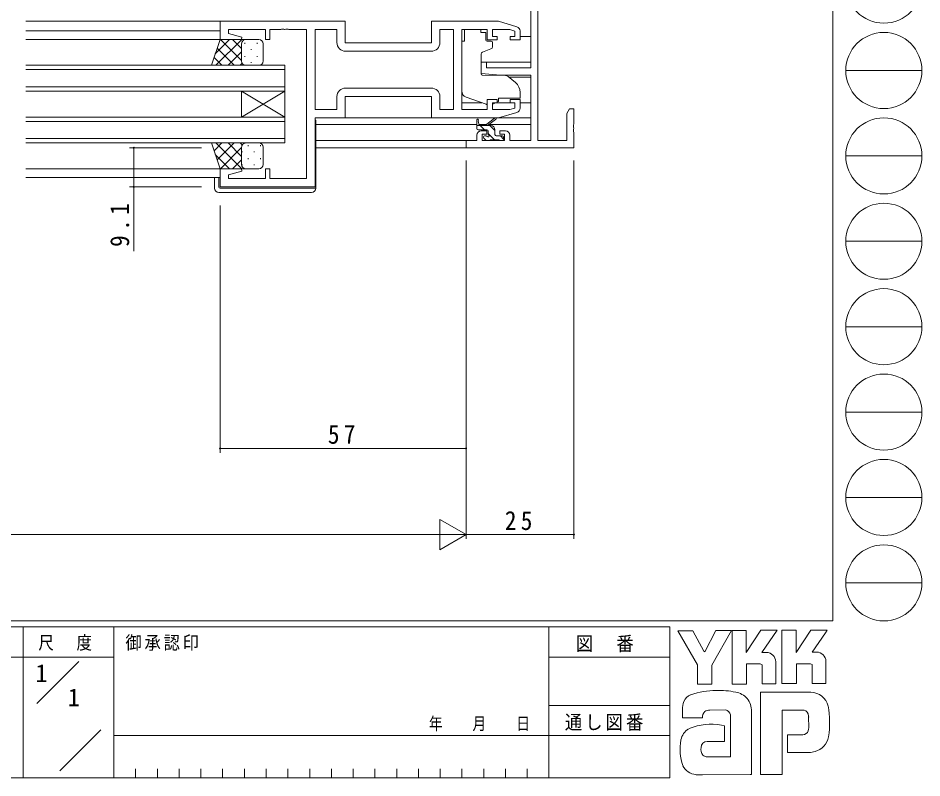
# Model space of a CAD drawing. Units: millimetres on the paper. Extents: x -397 to 397, y -282 to 282.
# Drawn here: x 187.3 to 396.7, y -282.1 to -105.9 of the extents above; entities that cross this region are included whole.
import ezdxf
from ezdxf.enums import TextEntityAlignment as Align

# ---------------------------------------------------------------- set-up
doc = ezdxf.new("R2010")
doc.units = ezdxf.units.MM
for name, color, linetype, lineweight in [('0-1_YKK_ZWAK', 7, 'Continuous', 18), ('0-3_YKK_11', 7, 'Continuous', 18), ('0-4_YKK_12', 2, 'Continuous', 18), ('0-5_YKK_13', 4, 'Continuous', 18), ('0-6_YKK_D', 6, 'Continuous', 18)]:
    doc.layers.add(name, color=color, linetype=linetype, lineweight=lineweight)
doc.layers.add('0-2_USER1', color=7, linetype='Continuous')
doc.styles.add('ＭＳ ゴシック', font='')
doc.styles.get('ＭＳ ゴシック').set_extended_font_data('MS Gothic')

msp = doc.modelspace()

# ---------------------------------------------------------------- linework, layer by layer
at = {"layer": '0-1_YKK_ZWAK'}
for p, q in [((376.092, 279.312), (376.092, -245.688)), ((379.068, -118.092), (396.708, -118.092)), ((379.068, -137.888), (396.708, -137.888)), ((379.068, -157.684), (396.708, -157.684)), ((379.068, -177.48), (396.708, -177.48)), ((379.068, -197.276), (396.708, -197.276)), ((379.068, -217.072), (396.708, -217.072)), ((379.068, -236.868), (396.708, -236.868)), ((376.092, -245.688), (-393.908, -245.688)), ((338.292, -247.088), (-393.908, -247.088)), ((188.492, -247.088), (188.492, -282.088)), ((209.492, -247.088), (209.492, -282.088)), ((310.291, -247.088), (310.291, -282.088)), ((338.292, -247.088), (338.292, -282.088)), ((340.129, -247.994), (343.642, -247.994)), ((344.724, -255.886), (340.129, -247.994)), ((348.928, -247.885), (346.372, -252.859)), ((352.751, -260.319), (352.751, -247.912)), ((364.266, -247.804), (367.537, -247.804)), ((364.266, -260.211), (364.266, -247.804)), ((370.969, -247.804), (374.753, -247.804)), ((374.375, -248.453), (371.253, -252.913)), ((374.753, -247.804), (374.375, -248.453)), ((360.671, -252.994), (359.632, -252.994)), ((372.292, -252.913), (371.253, -252.913)), ((189.476, -254.087), (121.292, -254.087)), ((189.476, -254.087), (209.492, -254.087)), ((191.662, -264.824), (201.355, -255.13)), ((310.291, -254.088), (338.292, -254.088)), ((362.833, -255.156), (362.833, -260.238)), ((374.456, -255.156), (374.456, -260.184)), ((359.266, -255.67), (356.076, -255.67)), ((367.672, -255.643), (367.672, -260.211)), ((370.861, -255.643), (367.672, -255.643)), ((371.294, -255.805), (370.861, -255.643)), ((371.294, -260.184), (371.294, -255.805)), ((367.672, -260.211), (364.266, -260.211)), ((371.294, -260.133), (371.344, -260.184)), ((374.456, -260.184), (371.294, -260.184)), ((370.915, -262.184), (359.32, -262.184)), ((359.32, -262.184), (359.32, -281.294)), ((310.291, -265.287), (338.292, -265.287)), ((341.21, -268.158), (341.21, -266.229)), ((351.238, -266.293), (347.54, -266.363)), ((352.319, -277.159), (352.319, -267.428)), ((357.211, -266.671), (357.211, -281.267)), ((364.347, -266.347), (368.996, -266.347)), ((364.347, -281.294), (364.347, -266.347)), ((370.465, -267.844), (370.483, -270.478)), ((345.859, -268.158), (341.21, -268.158)), ((196.964, -280.433), (206.488, -270.909)), ((365.563, -272.077), (365.563, -276.212)), ((369.104, -272.077), (365.563, -272.077)), ((209.492, -272.288), (310.291, -272.288)), ((338.292, -272.287), (310.291, -272.287)), ((350.967, -273.618), (346.973, -273.622)), ((365.563, -276.212), (370.888, -276.212)), ((370.888, -276.212), (371.969, -275.969)), ((346.697, -277.159), (352.319, -277.159)), ((351.886, -277.159), (352.238, -277.159)), ((352.319, -277.157), (352.32, -277.159)), ((214.532, -279.988), (214.532, -282.088)), ((219.572, -279.988), (219.572, -282.088)), ((224.612, -279.988), (224.612, -282.088)), ((229.652, -279.988), (229.652, -282.088)), ((234.692, -279.988), (234.692, -282.088)), ((239.732, -279.988), (239.732, -282.088)), ((244.772, -279.988), (244.772, -282.088)), ((249.812, -279.988), (249.812, -282.088)), ((254.852, -279.988), (254.852, -282.088)), ((259.892, -279.988), (259.892, -282.088)), ((264.932, -279.988), (264.932, -282.088)), ((269.972, -279.988), (269.972, -282.088)), ((275.012, -279.988), (275.012, -282.088)), ((280.052, -279.988), (280.052, -282.088)), ((285.092, -279.988), (285.092, -282.088)), ((290.132, -279.988), (290.132, -282.088)), ((295.172, -279.988), (295.172, -282.088)), ((300.211, -279.988), (300.211, -282.088)), ((305.251, -279.988), (305.251, -282.088)), ((-393.908, -282.088), (338.292, -282.088)), ((345.859, -281.348), (344.372, -281.348)), ((356.887, -281.321), (345.859, -281.348)), ((357.211, -281.267), (356.887, -281.321))]:
    msp.add_line(p, q, dxfattribs=at)
for points in [[(343.642, -247.994), (346.156, -252.697), (346.372, -252.859)], [(348.928, -247.885), (352.554, -247.885), (348.021, -255.913)], [(352.751, -247.912), (355.968, -247.912), (355.968, -253.011), (359.347, -247.858)], [(359.347, -247.858), (363.172, -247.858), (359.632, -252.994)], [(367.537, -247.804), (367.537, -252.996), (370.969, -247.804)], [(348.021, -255.913), (348.021, -260.346), (344.724, -260.346), (344.724, -255.886)], [(356.076, -255.67), (356.076, -260.319), (352.751, -260.319)], [(362.833, -260.238), (359.698, -260.238), (359.698, -255.832), (359.266, -255.67)], [(350.265, -269.861), (350.967, -270.023), (350.967, -273.618)], [(359.32, -281.294), (363.563, -281.294), (364.347, -281.294)]]:
    msp.add_lwpolyline(points, dxfattribs=at)
for centre in [(387.888, -98.296), (387.888, -118.092), (387.888, -137.888), (387.888, -157.684), (387.888, -177.48), (387.888, -197.276), (387.888, -217.072), (387.888, -236.868)]:
    msp.add_circle(centre, 8.82, dxfattribs=at)
for centre, radius, start, end in [((360.671, -255.157), 2.163, 0.00166, 89.99604), ((372.292, -255.075), 2.163, 0.00166, 89.99604), ((343.898, -265.143), 2.444, 109.02127, 161.51264), ((349.014, -279.489), 17.68, 89.89165, 109.30848), ((349.533, -282.551), 20.748, 78.7801, 91.46938), ((352.822, -266.584), 4.449, 40.66422, 80.31694), ((352.601, -266.573), 4.612, 358.78059, 38.76563), ((370.764, -266.528), 4.341, 14.44572, 87.08746), ((346.251, -266.253), 5.037, 158.41083, 179.71775), ((354.458, -269.275), 20.86, 350.99027, 10.67625), ((347.967, -268.095), 2.109, 138.46382, 181.71359), ((347.407, -268.058), 1.701, 85.50551, 126.78038), ((350.748, -267.842), 1.625, 14.7552, 72.44995), ((369.157, -267.567), 1.229, 16.43123, 96.91661), ((366.823, -268.295), 3.673, 4.93423, 17.03552), ((347.812, -282.942), 13.309, 79.38098, 112.05825), ((344.719, -274.015), 3.908, 121.82711, 169.08475), ((369.105, -270.771), 1.306, 269.95468, 342.90145), ((366.802, -270.129), 3.697, 343.6902, 354.75362), ((351.741, -275.482), 11.082, 168.76372, 199.80079), ((346.982, -275.067), 1.445, 90.33953, 178.03639), ((370.827, -271.833), 4.291, 285.44291, 349.90448), ((347.874, -275.416), 2.369, 171.08203, 216.71923), ((346.942, -275.653), 1.526, 230.9728, 260.75491), ((344.732, -277.53), 3.823, 207.31435, 263.59464)]:
    msp.add_arc(centre, radius, start, end, dxfattribs=at)
at = {"layer": '0-3_YKK_11'}
for p, q in [((306.092, -67.62), (306.092, -117.49)), ((307.722, -134.36), (307.722, -67.62)), ((234.092, -106.69), (234.092, -110.89)), ((263.092, -106.69), (234.092, -106.69)), ((263.092, -111.69), (263.092, -106.69)), ((283.092, -106.69), (283.092, -111.69)), ((298.592, -106.69), (283.092, -106.69)), ((302.879, -107.976), (298.592, -106.69)), ((236.022, -108.62), (244.592, -108.62)), ((236.022, -109.537), (236.022, -108.62)), ((244.592, -108.62), (244.592, -110.89)), ((245.592, -108.62), (248.134, -108.62)), ((245.592, -110.89), (245.592, -108.62)), ((248.134, -108.62), (248.317, -108.5)), ((248.317, -108.5), (248.867, -108.5)), ((248.867, -108.5), (249.05, -108.62)), ((249.05, -108.62), (249.134, -108.62)), ((249.134, -108.62), (249.317, -108.5)), ((249.317, -108.5), (249.867, -108.5)), ((249.867, -108.5), (250.05, -108.62)), ((250.05, -108.62), (254.092, -108.62)), ((254.092, -108.62), (254.092, -143.16)), ((256.092, -108.62), (256.092, -127.16)), ((261.162, -108.62), (256.092, -108.62)), ((261.162, -111.62), (261.162, -108.62)), ((285.022, -108.62), (285.022, -111.62)), ((288.162, -108.62), (285.022, -108.62)), ((288.162, -127.16), (288.162, -108.62)), ((290.092, -108.62), (295.992, -108.62)), ((290.092, -127.16), (290.092, -108.62)), ((295.992, -108.62), (295.992, -110.99)), ((297.192, -108.62), (301.197, -108.62)), ((297.192, -110.19), (297.192, -108.62)), ((301.197, -108.62), (302.392, -108.979)), ((234.092, -110.89), (239.052, -110.89)), ((239.121, -110.368), (236.022, -109.537)), ((239.052, -110.89), (239.121, -110.368)), ((244.592, -110.89), (245.592, -110.89)), ((295.992, -110.99), (298.292, -110.99)), ((298.292, -110.19), (297.192, -110.19)), ((298.292, -110.99), (298.292, -110.19)), ((301.292, -110.19), (301.292, -110.99)), ((302.392, -110.19), (301.292, -110.19)), ((301.292, -110.99), (303.592, -110.99)), ((302.392, -108.979), (302.392, -110.19)), ((303.592, -110.99), (303.592, -108.934)), ((283.092, -111.69), (263.092, -111.69)), ((283.022, -113.62), (263.162, -113.62)), ((294.592, -116.19), (294.592, -118.796)), ((295.792, -116.19), (294.592, -116.19)), ((295.792, -117.49), (295.792, -116.19)), ((294.592, -118.796), (299.092, -119.19)), ((306.092, -117.49), (295.792, -117.49)), ((299.092, -119.19), (306.092, -119.19)), ((306.092, -119.19), (306.092, -134.36)), ((263.162, -122.16), (283.022, -122.16)), ((263.162, -122.16), (283.022, -122.16)), ((261.162, -127.16), (261.162, -124.16)), ((263.092, -124.09), (283.092, -124.09)), ((263.092, -129.09), (263.092, -124.09)), ((283.092, -124.09), (283.092, -129.09)), ((285.022, -124.16), (285.022, -127.16)), ((295.992, -124.79), (295.992, -127.16)), ((298.292, -124.79), (295.992, -124.79)), ((297.192, -125.59), (298.292, -125.59)), ((297.192, -127.16), (297.192, -125.59)), ((298.292, -125.59), (298.292, -124.79)), ((301.292, -124.79), (301.292, -125.59)), ((303.592, -124.79), (301.292, -124.79)), ((301.292, -125.59), (302.392, -125.59)), ((302.392, -125.59), (302.392, -126.802)), ((303.592, -126.846), (303.592, -124.79)), ((256.092, -127.16), (261.162, -127.16)), ((285.022, -127.16), (288.162, -127.16)), ((295.992, -127.16), (290.092, -127.16)), ((301.197, -127.16), (297.192, -127.16)), ((302.392, -126.802), (301.197, -127.16)), ((315.092, -126.99), (314.462, -128.081)), ((316.092, -126.99), (315.092, -126.99)), ((316.092, -130.532), (316.092, -126.99)), ((256.092, -129.09), (263.092, -129.09)), ((256.092, -145.09), (256.092, -129.09)), ((283.092, -129.09), (298.592, -129.09)), ((298.592, -129.09), (302.879, -127.804)), ((314.462, -128.081), (314.462, -134.36)), ((315.972, -130.715), (316.092, -130.532)), ((315.972, -131.265), (315.972, -130.715)), ((316.092, -131.448), (315.972, -131.265)), ((315.972, -131.715), (316.092, -131.532)), ((315.972, -132.265), (315.972, -131.715)), ((316.092, -131.532), (316.092, -131.448)), ((293.592, -133.09), (293.592, -134.36)), ((295.892, -132.09), (294.592, -132.09)), ((294.792, -132.89), (295.892, -132.89)), ((294.792, -134.36), (294.792, -132.89)), ((295.892, -132.89), (295.892, -132.09)), ((298.892, -132.09), (298.892, -132.89)), ((300.192, -132.09), (298.892, -132.09)), ((298.892, -132.89), (299.992, -132.89)), ((299.992, -132.89), (299.992, -134.36)), ((301.192, -134.36), (301.192, -133.09)), ((316.092, -132.448), (315.972, -132.265)), ((316.092, -135.99), (316.092, -132.448)), ((291.092, -134.36), (291.092, -135.99)), ((293.592, -134.36), (291.092, -134.36)), ((291.092, -135.99), (316.092, -135.99)), ((299.992, -134.36), (294.792, -134.36)), ((306.092, -134.36), (301.192, -134.36)), ((314.462, -134.36), (307.722, -134.36)), ((234.092, -140.89), (234.092, -145.09)), ((239.052, -140.89), (234.092, -140.89)), ((236.022, -142.243), (239.121, -141.413)), ((236.022, -143.16), (236.022, -142.243)), ((239.121, -141.413), (239.052, -140.89)), ((244.592, -140.89), (244.592, -143.16)), ((245.592, -140.89), (244.592, -140.89)), ((245.592, -143.16), (245.592, -140.89)), ((244.592, -143.16), (236.022, -143.16)), ((254.092, -143.16), (245.592, -143.16)), ((234.092, -145.09), (256.092, -145.09))]:
    msp.add_line(p, q, dxfattribs=at)
for centre, radius, start, end in [((302.592, -108.934), 1, 359.99996, 73.30074), ((263.162, -111.62), 2, 180.00001, 269.99999), ((283.022, -111.62), 2, 270.00001, 359.99999), ((263.162, -124.16), 2, 90.00001, 179.99999), ((283.022, -124.16), 2, 0.00001, 89.99999), ((302.592, -126.846), 1, 286.69926, 0.00004), ((294.592, -133.09), 1, 90.00001, 179.99999), ((300.192, -133.09), 1, 0.00001, 89.99999)]:
    msp.add_arc(centre, radius, start, end, dxfattribs=at)
at = {"layer": '0-4_YKK_12'}
for p, q in [((189.092, -106.69), (234.592, -106.69)), ((189.092, -108.89), (234.092, -108.89)), ((189.092, -110.89), (234.592, -110.89)), ((303.592, -110.19), (306.092, -110.19)), ((189.092, -116.89), (249.092, -116.89)), ((249.092, -116.89), (249.092, -122.89)), ((294.592, -116.144), (306.092, -116.144)), ((249.092, -117.89), (189.092, -117.89)), ((301.024, -119.637), (306.092, -119.637)), ((189.092, -121.89), (249.092, -121.89)), ((249.092, -122.89), (189.092, -122.89)), ((249.092, -128.89), (239.092, -122.89)), ((249.092, -122.89), (239.092, -128.89)), ((239.092, -122.89), (239.092, -128.89)), ((249.092, -122.89), (249.092, -128.89)), ((290.092, -125.59), (294.777, -125.59)), ((297.492, -125.59), (302.092, -125.59)), ((303.592, -125.59), (306.092, -125.59)), ((189.092, -128.89), (249.092, -128.89)), ((249.092, -128.89), (249.092, -134.89)), ((249.092, -129.89), (189.092, -129.89)), ((256.292, -130.59), (293.592, -130.59)), ((294.043, -130.59), (295.848, -130.59)), ((296.442, -130.59), (306.092, -130.59)), ((189.092, -133.89), (249.092, -133.89)), ((249.092, -134.89), (189.092, -134.89)), ((291.392, -134.36), (256.292, -134.36)), ((256.292, -135.99), (291.392, -135.99)), ((189.092, -140.89), (234.592, -140.89)), ((189.092, -142.89), (234.092, -142.89))]:
    msp.add_line(p, q, dxfattribs=at)
at = {"layer": '0-5_YKK_13'}
for p, q in [((290.692, -108.62), (290.692, -109.29)), ((294.492, -108.62), (290.692, -108.62)), ((294.492, -108.62), (294.492, -109.29)), ((232.092, -116.89), (234.092, -110.89)), ((236.295, -110.89), (232.99, -114.195)), ((239.124, -110.89), (233.124, -116.89)), ((234.092, -110.89), (240.092, -110.89)), ((239.092, -115.81), (234.172, -110.89)), ((239.092, -112.982), (237, -110.89)), ((239.857, -110.918), (239.828, -110.89)), ((243.092, -110.89), (240.092, -110.89)), ((290.692, -110.29), (290.692, -109.29)), ((290.692, -111.29), (290.692, -110.29)), ((294.492, -109.29), (295.662, -109.29)), ((295.662, -110.29), (295.662, -109.29)), ((295.662, -110.29), (295.662, -110.99)), ((237.343, -116.89), (233.405, -112.952)), ((239.092, -111.89), (239.092, -115.89)), ((239.092, -111.89), (239.092, -115.89)), ((239.862, -111.71), (239.862, -111.91)), ((242.692, -111.71), (242.692, -111.91)), ((244.092, -115.89), (244.092, -111.89)), ((290.092, -122.845), (290.092, -111.29)), ((290.692, -111.29), (290.092, -111.29)), ((295.962, -111.29), (296.892, -111.29)), ((297.192, -111.59), (297.192, -112.64)), ((234.515, -116.89), (232.698, -115.073)), ((239.092, -113.75), (235.952, -116.89)), ((239.862, -114.74), (239.862, -114.94)), ((241.277, -113.125), (241.277, -113.325)), ((242.692, -114.74), (242.692, -114.94)), ((294.592, -114.287), (294.592, -118.893)), ((296.863, -113.11), (294.862, -113.838)), ((240.092, -116.89), (232.092, -116.89)), ((239.246, -116.424), (238.78, -116.89)), ((240.092, -116.89), (243.092, -116.89)), ((241.277, -116.155), (241.277, -116.355)), ((294.809, -119.192), (300.195, -119.239)), ((300.829, -119.473), (302.52, -120.892)), ((303.592, -123.19), (303.592, -124.49)), ((295.72, -125.931), (291.082, -124.256)), ((297.286, -125.896), (297.942, -125.59)), ((298.247, -125.448), (298.592, -125.287)), ((298.592, -124.49), (298.592, -124.79)), ((303.592, -124.49), (298.592, -124.49)), ((298.592, -124.79), (298.592, -125.287)), ((256.092, -129.59), (256.292, -129.59)), ((256.292, -129.59), (256.292, -145.09)), ((283.592, -129.09), (262.592, -129.09)), ((293.592, -131.56), (293.592, -129.561)), ((293.892, -129.734), (294.09, -130.86)), ((295.492, -130.86), (297.71, -129.178)), ((296.092, -130.86), (297.911, -129.459)), ((298.518, -129.09), (306.092, -129.09)), ((296.792, -130.86), (293.592, -130.86)), ((295.892, -131.86), (293.892, -131.86)), ((295.385, -131.86), (294.385, -130.86)), ((297.792, -132.022), (296.63, -130.86)), ((297.792, -132.96), (297.792, -131.86)), ((295.68, -134.272), (295.18, -133.772)), ((295.392, -133.26), (295.731, -133.26)), ((296.192, -132.799), (296.192, -132.16)), ((297.685, -134.16), (296.192, -132.667)), ((298.092, -133.26), (299.492, -133.26)), ((299.792, -134.022), (299.03, -133.26)), ((299.792, -133.56), (299.792, -134.06)), ((232.092, -134.89), (234.092, -140.89)), ((240.092, -134.89), (232.092, -134.89)), ((234.515, -134.89), (232.698, -136.707)), ((239.124, -140.89), (233.124, -134.89)), ((237.343, -134.89), (233.405, -138.829)), ((239.092, -135.97), (234.172, -140.89)), ((239.092, -138.03), (235.952, -134.89)), ((239.246, -135.356), (238.78, -134.89)), ((239.092, -139.89), (239.092, -135.89)), ((239.092, -139.89), (239.092, -135.89)), ((240.092, -134.89), (243.092, -134.89)), ((240.597, -135.625), (240.597, -135.425)), ((243.427, -135.625), (243.427, -135.425)), ((244.092, -135.89), (244.092, -139.89)), ((296.492, -134.36), (295.892, -134.36)), ((298.792, -134.16), (296.692, -134.16)), ((299.492, -134.36), (298.992, -134.36)), ((236.295, -140.89), (232.99, -137.585)), ((239.182, -137.04), (239.182, -136.84)), ((242.012, -137.04), (242.012, -136.84)), ((239.092, -138.798), (237, -140.89)), ((239.182, -140.07), (239.182, -139.87)), ((240.597, -138.655), (240.597, -138.455)), ((242.012, -140.07), (242.012, -139.87)), ((243.427, -138.655), (243.427, -138.455)), ((234.092, -140.89), (240.092, -140.89)), ((239.857, -140.862), (239.828, -140.89)), ((243.092, -140.89), (240.092, -140.89)), ((232.792, -145.39), (232.792, -142.89)), ((233.792, -142.89), (233.792, -145.09)), ((255.292, -146.39), (233.792, -146.39)), ((234.092, -145.39), (255.792, -145.39)), ((255.792, -145.39), (256.292, -145.39)), ((256.292, -145.09), (256.292, -145.39))]:
    msp.add_line(p, q, dxfattribs=at)
for centre, radius, start, end in [((240.092, -111.89), 1, 90.0001, 180.0001), ((240.092, -111.89), 1, 90.0001, 180.0001), ((243.092, -111.89), 1, 0.0001, 90.0001), ((295.962, -110.99), 0.3, 180, 270), ((296.692, -112.64), 0.5, 290, 360), ((296.892, -111.59), 0.3, 360, 90), ((295.092, -114.287), 0.5, 110, 180), ((240.092, -115.89), 1, 180.0001, 270.0001), ((240.092, -115.89), 1, 180.0001, 270.0001), ((243.092, -115.89), 1, 270.0001, 0.0001), ((294.892, -118.893), 0.3, 180, 269.5), ((300.186, -120.239), 1, 50, 89.5), ((300.592, -123.19), 3, 360, 50), ((291.592, -122.845), 1.5, 180, 250.14674), ((296.06, -124.99), 1, 250.14674, 266.11316), ((296.863, -124.99), 1, 289.20296, 295), ((293.792, -129.561), 0.2, 300, 180), ((297.892, -129.26), 0.2, 275.58289, 155.58289), ((293.892, -131.56), 0.3, 180, 270), ((295.892, -132.16), 0.3, 0, 90), ((296.792, -131.86), 1, 0, 90), ((295.392, -133.56), 0.3, 90, 225), ((295.731, -133.56), 0.3, 33.05573, 90), ((296.192, -133.26), 0.25, 213.05573, 56.94427), ((296.492, -132.799), 0.3, 180, 236.94427), ((298.092, -132.96), 0.3, 180, 270), ((299.492, -133.56), 0.3, 0, 90), ((240.092, -135.89), 1, 89.9999, 179.9999), ((240.092, -135.89), 1, 89.9999, 179.9999), ((243.092, -135.89), 1, 359.9999, 89.9999), ((295.892, -134.06), 0.3, 225, 270), ((296.492, -134.16), 0.2, 270, 0), ((298.992, -134.16), 0.2, 180, 270), ((299.492, -134.06), 0.3, 270, 0), ((240.092, -139.89), 1, 179.9999, 269.9999), ((240.092, -139.89), 1, 179.9999, 269.9999), ((243.092, -139.89), 1, 269.9999, 359.9999), ((233.792, -145.39), 1, 180, 270), ((234.092, -145.09), 0.3, 180, 270), ((255.292, -145.39), 1, 270, 360)]:
    msp.add_arc(centre, radius, start, end, dxfattribs=at)
at = {"layer": '0-6_YKK_D'}
for p, q in [((229.792, -135.99), (213.092, -135.99)), ((214.092, -135.99), (214.092, -145.09)), ((291.092, -138.99), (291.092, -226.688)), ((291.092, -138.99), (291.092, -226.688)), ((316.092, -138.99), (316.092, -226.688)), ((229.792, -145.09), (213.092, -145.09)), ((214.092, -145.09), (214.092, -159.99)), ((234.092, -149.39), (234.092, -206.688)), ((291.092, -149.39), (291.092, -206.688)), ((291.092, -205.688), (234.092, -205.688)), ((285.03, -222.188), (285.03, -229.188)), ((291.092, -225.688), (285.03, -222.188)), ((-41.908, -225.688), (284.092, -225.688)), ((291.092, -225.688), (278.967, -225.688)), ((291.092, -225.688), (285.03, -229.188)), ((291.092, -225.688), (316.092, -225.688))]:
    msp.add_line(p, q, dxfattribs=at)
for centre, start, end in [((214.092, -135.99), 90, 270), ((214.092, -135.99), 270, 90), ((214.092, -145.09), 90, 270), ((214.092, -145.09), 270, 90), ((234.092, -205.688), 0, 180), ((234.092, -205.688), 180, 0), ((291.092, -205.688), 0, 180), ((291.092, -205.688), 180, 0), ((316.092, -225.688), 0, 180), ((316.092, -225.688), 180, 0)]:
    msp.add_arc(centre, 0.106, start, end, dxfattribs=at)

# ---------------------------------------------------------------- texts
at = {"layer": '0-1_YKK_ZWAK', "attachment_point": 7, "style": 'ＭＳ ゴシック'}
for s, insert, char_height in [('\\T1.24;\\W0.85;尺\\~\\~度', (192.004, -252.625), 3.079), ('\\T1.17;\\W0.9;御承認印', (212.159, -252.62), 3.079), ('\\T1.17;\\W0.9;図\u3000番', (316.489, -252.95), 3.284), ('\\T1.28;\\W0.8;年\\~\\~\\~月\\~\\~\\~日', (282.468, -271.257), 2.903), ('\\T1.17;\\W0.9;通し図番', (313.971, -271.172), 3.284)]:
    msp.add_mtext(s, dxfattribs=dict(at, insert=insert, char_height=char_height))
at = {"layer": '0-2_USER1', "style": 'ＭＳ ゴシック'}
for p in [(191.292, -261.087), (198.825, -266.687)]:
    msp.add_text('1', height=4.106, dxfattribs=at).set_placement(p, align=Align.BOTTOM_LEFT)
at = {"layer": '0-6_YKK_D', "color": 7, "insert": (213.092, -158.99), "char_height": 4.399, "attachment_point": 7, "rotation": 90, "style": 'ＭＳ ゴシック'}
msp.add_mtext('\\T1.38;\\W0.9;9.1', dxfattribs=at)
at = {"layer": '0-6_YKK_D', "color": 7, "char_height": 4.399, "attachment_point": 7, "style": 'ＭＳ ゴシック'}
for s, insert in [('\\T1.37;\\W0.9;57', (259.072, -204.688)), ('\\T1.37;\\W0.9;25', (300.072, -224.688))]:
    msp.add_mtext(s, dxfattribs=dict(at, insert=insert))

doc.saveas('drawing.dxf')
